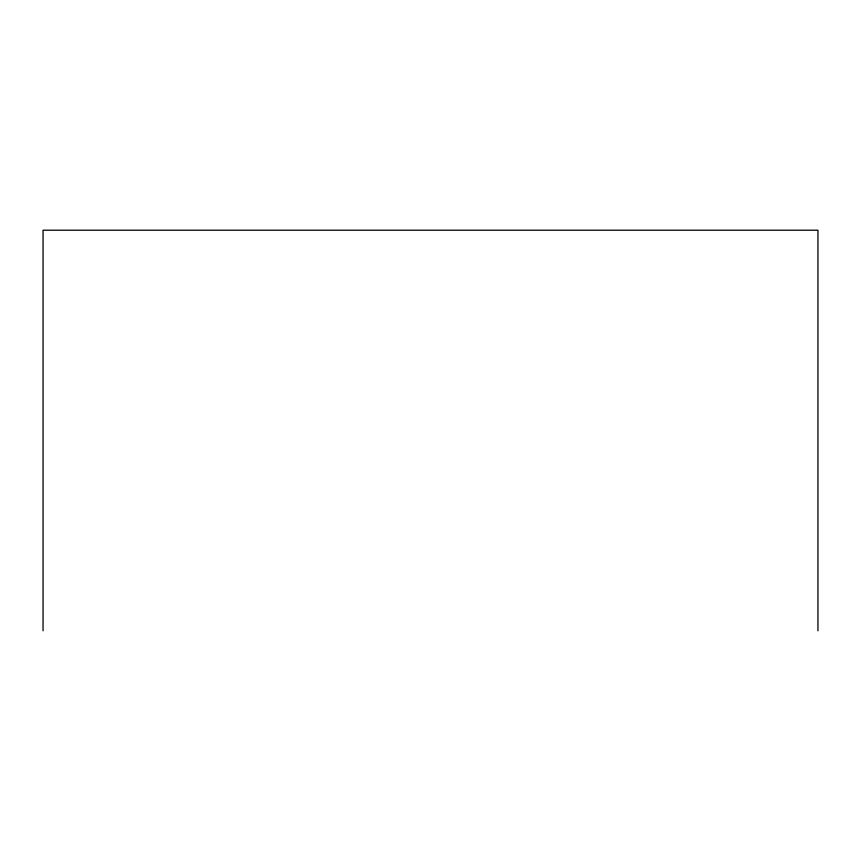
<?xml version="1.0" encoding="UTF-8"?>
<svg xmlns="http://www.w3.org/2000/svg" width="861" height="861" viewBox="0 0 861 861"><rect width="100%" height="100%" fill="white"/><g stroke="black" fill="none" stroke-linecap="round" stroke-linejoin="round"><path stroke-width="1.29" d="M817.95 630.79L817.95 230.21L43.05 230.21L43.05 630.79"/></g></svg>
